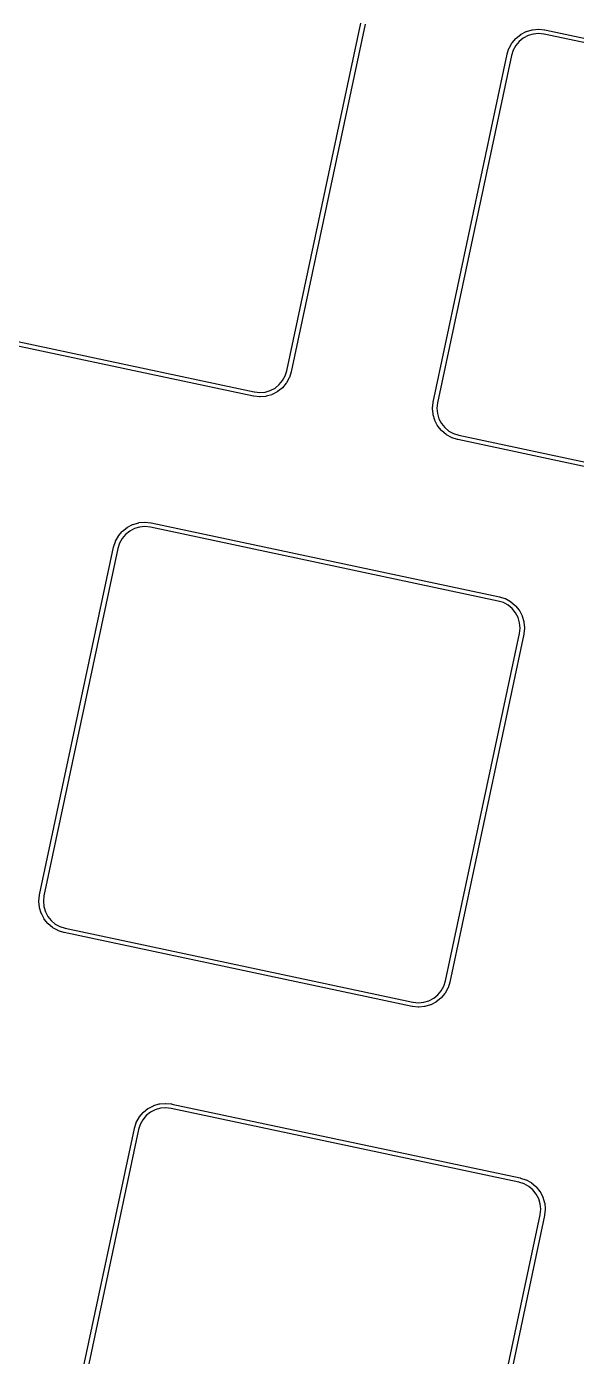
# Model space of a CAD drawing. Extents: x 59 to 2996, y -153 to 1402.
# Drawn here: x 604.85 to 623.4, y 485.63 to 530.54 of the extents above; entities that cross this region are included whole.
import ezdxf

# ---------------------------------------------------------------- set-up
doc = ezdxf.new("R2010")
doc.units = 0
doc.layers.add('BLACK', color=7, linetype='CONTINUOUS')

msp = doc.modelspace()

# ---------------------------------------------------------------- linework, layer by layer
at = {"layer": 'BLACK', "linetype": 'Continuous'}
for p, q in [((613.634, 518.919), (616.128, 530.653)), ((616.276, 530.625), (613.779, 518.88)), ((621.724, 530.378), (621.911, 530.434)), ((621.911, 530.434), (621.912, 530.434)), ((621.912, 530.434), (621.919, 530.435)), ((621.919, 530.435), (621.925, 530.436)), ((621.925, 530.436), (622.12, 530.454)), ((622.12, 530.454), (622.12, 530.454)), ((622.12, 530.454), (622.12, 530.454)), ((622.12, 530.454), (622.121, 530.454)), ((622.121, 530.454), (622.128, 530.454)), ((622.128, 530.454), (622.134, 530.454)), ((622.134, 530.454), (622.328, 530.433)), ((622.328, 530.433), (622.33, 530.433)), ((622.33, 530.433), (622.333, 530.433)), ((622.333, 530.433), (622.336, 530.432)), ((622.336, 530.432), (622.339, 530.432)), ((622.339, 530.432), (622.339, 530.432)), ((622.339, 530.432), (634.084, 527.935)), ((621.135, 529.809), (621.229, 529.98)), ((621.229, 529.981), (621.233, 529.987)), ((621.229, 529.98), (621.229, 529.981)), ((621.229, 529.98), (621.229, 529.98)), ((621.229, 529.98), (621.229, 529.98)), ((621.233, 529.987), (621.237, 529.992)), ((621.237, 529.992), (621.362, 530.142)), ((621.473, 530.04), (621.357, 529.902)), ((621.362, 530.142), (621.363, 530.143)), ((621.362, 530.142), (621.362, 530.142)), ((621.362, 530.142), (621.362, 530.142)), ((621.363, 530.143), (621.368, 530.147)), ((621.368, 530.147), (621.373, 530.152)), ((621.373, 530.152), (621.525, 530.274)), ((621.613, 530.153), (621.473, 530.04)), ((621.525, 530.274), (621.526, 530.275)), ((621.525, 530.274), (621.525, 530.274)), ((621.525, 530.274), (621.525, 530.274)), ((621.526, 530.275), (621.532, 530.279)), ((621.532, 530.279), (621.537, 530.282)), ((621.537, 530.282), (621.71, 530.373)), ((621.773, 530.237), (621.613, 530.153)), ((621.71, 530.373), (621.71, 530.373)), ((621.71, 530.373), (621.71, 530.373)), ((621.71, 530.373), (621.711, 530.373)), ((621.711, 530.373), (621.718, 530.376)), ((621.718, 530.376), (621.724, 530.378)), ((621.946, 530.288), (621.773, 530.237)), ((622.126, 530.304), (621.946, 530.288)), ((622.309, 530.285), (622.126, 530.304)), ((622.312, 530.284), (622.309, 530.285)), ((634.046, 527.79), (622.312, 530.284)), ((618.572, 517.861), (621.069, 529.606)), ((621.214, 529.568), (618.72, 517.834)), ((621.069, 529.606), (621.072, 529.617)), ((621.072, 529.617), (621.129, 529.796)), ((621.072, 529.617), (621.072, 529.617)), ((621.129, 529.797), (621.132, 529.803)), ((621.129, 529.796), (621.129, 529.797)), ((621.129, 529.796), (621.129, 529.796)), ((621.129, 529.796), (621.129, 529.796)), ((621.132, 529.803), (621.135, 529.809)), ((621.27, 529.744), (621.214, 529.568)), ((621.357, 529.902), (621.27, 529.744)), ((612.509, 518.055), (600.764, 520.551)), ((600.802, 520.697), (612.537, 518.202)), ((613.492, 518.585), (613.579, 518.743)), ((613.579, 518.743), (613.634, 518.919)), ((613.778, 518.877), (613.719, 518.691)), ((613.779, 518.88), (613.778, 518.877)), ((613.778, 518.877), (613.778, 518.877)), ((613.075, 518.25), (613.235, 518.334)), ((613.235, 518.334), (613.376, 518.447)), ((613.475, 518.334), (613.323, 518.212)), ((613.376, 518.447), (613.492, 518.585)), ((613.48, 518.339), (613.475, 518.334)), ((613.485, 518.344), (613.48, 518.339)), ((613.486, 518.345), (613.485, 518.344)), ((613.611, 518.494), (613.486, 518.345)), ((613.486, 518.345), (613.486, 518.345)), ((613.486, 518.345), (613.486, 518.345)), ((613.615, 518.5), (613.611, 518.494)), ((613.619, 518.505), (613.615, 518.5)), ((613.62, 518.506), (613.619, 518.505)), ((613.714, 518.677), (613.62, 518.506)), ((613.716, 518.683), (613.714, 518.677)), ((613.719, 518.69), (613.716, 518.683)), ((613.719, 518.691), (613.719, 518.691)), ((613.719, 518.691), (613.719, 518.691)), ((613.719, 518.691), (613.719, 518.69)), ((612.512, 518.054), (612.509, 518.055)), ((612.509, 518.055), (612.509, 518.055)), ((612.516, 518.054), (612.512, 518.054)), ((612.519, 518.053), (612.516, 518.054)), ((612.52, 518.053), (612.519, 518.053)), ((612.714, 518.033), (612.52, 518.053)), ((612.537, 518.202), (612.539, 518.202)), ((612.539, 518.202), (612.722, 518.183)), ((612.721, 518.033), (612.714, 518.033)), ((612.727, 518.033), (612.721, 518.033)), ((612.722, 518.183), (612.902, 518.199)), ((612.729, 518.033), (612.727, 518.033)), ((612.923, 518.05), (612.729, 518.033)), ((612.729, 518.033), (612.729, 518.033)), ((612.729, 518.033), (612.729, 518.033)), ((612.902, 518.199), (613.075, 518.25)), ((612.93, 518.052), (612.923, 518.05)), ((612.936, 518.053), (612.93, 518.052)), ((612.937, 518.053), (612.936, 518.053)), ((613.124, 518.108), (612.937, 518.053)), ((612.937, 518.053), (612.937, 518.053)), ((613.131, 518.111), (613.124, 518.108)), ((613.137, 518.113), (613.131, 518.111)), ((613.138, 518.114), (613.137, 518.113)), ((613.311, 518.204), (613.138, 518.114)), ((613.138, 518.114), (613.138, 518.114)), ((613.138, 518.114), (613.138, 518.114)), ((613.317, 518.208), (613.311, 518.204)), ((613.322, 518.211), (613.317, 518.208)), ((613.323, 518.212), (613.322, 518.211)), ((613.323, 518.212), (613.323, 518.212)), ((613.323, 518.212), (613.323, 518.212)), ((618.55, 517.656), (618.57, 517.85)), ((618.57, 517.85), (618.571, 517.851)), ((618.571, 517.855), (618.572, 517.858)), ((618.571, 517.851), (618.571, 517.855)), ((618.572, 517.858), (618.572, 517.861)), ((618.572, 517.861), (618.572, 517.861)), ((618.72, 517.834), (618.719, 517.831)), ((618.72, 517.834), (618.72, 517.834)), ((618.55, 517.649), (618.55, 517.656)), ((618.55, 517.643), (618.55, 517.649)), ((618.55, 517.642), (618.55, 517.643)), ((618.568, 517.447), (618.55, 517.642)), ((618.55, 517.642), (618.55, 517.642)), ((618.55, 517.642), (618.55, 517.642)), ((618.569, 517.441), (618.568, 517.447)), ((618.57, 517.434), (618.569, 517.441)), ((618.57, 517.433), (618.57, 517.434)), ((618.626, 517.246), (618.57, 517.433)), ((618.57, 517.433), (618.57, 517.433)), ((618.57, 517.433), (618.57, 517.433)), ((618.719, 517.831), (618.7, 517.648)), ((618.7, 517.648), (618.716, 517.468)), ((618.716, 517.468), (618.767, 517.295)), ((618.628, 517.239), (618.626, 517.246)), ((618.631, 517.233), (618.628, 517.239)), ((618.631, 517.232), (618.631, 517.233)), ((618.721, 517.059), (618.631, 517.232)), ((618.725, 517.053), (618.721, 517.059)), ((618.729, 517.048), (618.725, 517.053)), ((618.729, 517.047), (618.729, 517.048)), ((618.852, 516.895), (618.729, 517.047)), ((618.767, 517.295), (618.851, 517.135)), ((618.851, 517.135), (618.964, 516.995)), ((618.964, 516.995), (619.102, 516.879)), ((618.856, 516.89), (618.852, 516.895)), ((618.861, 516.885), (618.856, 516.89)), ((618.862, 516.884), (618.861, 516.885)), ((619.011, 516.759), (618.862, 516.884)), ((619.017, 516.755), (619.011, 516.759)), ((619.023, 516.751), (619.017, 516.755)), ((619.024, 516.751), (619.023, 516.751)), ((619.195, 516.657), (619.024, 516.751)), ((619.024, 516.751), (619.024, 516.751)), ((619.024, 516.751), (619.024, 516.751)), ((619.102, 516.879), (619.26, 516.792)), ((619.201, 516.654), (619.195, 516.657)), ((619.207, 516.651), (619.201, 516.654)), ((619.208, 516.651), (619.207, 516.651)), ((619.387, 516.594), (619.208, 516.651)), ((619.208, 516.651), (619.208, 516.651)), ((619.208, 516.651), (619.208, 516.651)), ((619.26, 516.792), (619.436, 516.736)), ((619.398, 516.591), (619.387, 516.594)), ((619.387, 516.594), (619.387, 516.594)), ((631.143, 514.095), (619.398, 516.591)), ((619.436, 516.736), (631.17, 514.242)), ((608.645, 513.787), (608.84, 513.804)), ((608.84, 513.804), (608.84, 513.804)), ((608.84, 513.804), (608.84, 513.804)), ((608.84, 513.804), (608.841, 513.804)), ((608.841, 513.804), (608.848, 513.804)), ((608.848, 513.804), (608.854, 513.804)), ((608.854, 513.804), (609.048, 513.784)), ((607.953, 513.337), (607.957, 513.343)), ((607.957, 513.343), (608.082, 513.492)), ((608.193, 513.39), (608.077, 513.252)), ((608.082, 513.492), (608.083, 513.493)), ((608.083, 513.493), (608.088, 513.498)), ((608.088, 513.498), (608.093, 513.503)), ((608.093, 513.503), (608.245, 513.625)), ((608.333, 513.503), (608.193, 513.39)), ((608.245, 513.625), (608.246, 513.626)), ((608.245, 513.625), (608.245, 513.625)), ((608.245, 513.625), (608.245, 513.625)), ((608.246, 513.626), (608.252, 513.629)), ((608.252, 513.629), (608.257, 513.633)), ((608.257, 513.633), (608.43, 513.723)), ((608.493, 513.587), (608.333, 513.503)), ((608.43, 513.723), (608.431, 513.724)), ((608.43, 513.723), (608.43, 513.723)), ((608.43, 513.723), (608.43, 513.723)), ((608.431, 513.724), (608.437, 513.726)), ((608.437, 513.726), (608.444, 513.729)), ((608.444, 513.729), (608.631, 513.784)), ((608.666, 513.638), (608.493, 513.587)), ((608.631, 513.784), (608.631, 513.784)), ((608.631, 513.784), (608.632, 513.784)), ((608.632, 513.784), (608.639, 513.785)), ((608.639, 513.785), (608.645, 513.787)), ((608.846, 513.654), (608.666, 513.638)), ((609.029, 513.635), (608.846, 513.654)), ((609.032, 513.634), (609.029, 513.635)), ((620.766, 511.14), (609.032, 513.634)), ((609.048, 513.784), (609.05, 513.784)), ((609.05, 513.784), (609.053, 513.783)), ((609.053, 513.783), (609.056, 513.783)), ((609.056, 513.783), (609.059, 513.782)), ((609.059, 513.782), (609.059, 513.782)), ((609.059, 513.782), (620.804, 511.286)), ((605.292, 501.212), (607.789, 512.957)), ((607.934, 512.919), (605.44, 501.185)), ((607.789, 512.957), (607.79, 512.96)), ((607.79, 512.96), (607.849, 513.146)), ((607.79, 512.96), (607.79, 512.96)), ((607.849, 513.147), (607.852, 513.154)), ((607.849, 513.146), (607.849, 513.147)), ((607.849, 513.146), (607.849, 513.146)), ((607.849, 513.146), (607.849, 513.146)), ((607.852, 513.154), (607.855, 513.16)), ((607.855, 513.16), (607.949, 513.331)), ((607.99, 513.094), (607.934, 512.919)), ((607.949, 513.332), (607.953, 513.337)), ((607.949, 513.331), (607.949, 513.332)), ((608.077, 513.252), (607.99, 513.094)), ((620.942, 511.085), (620.766, 511.14)), ((620.804, 511.286), (620.808, 511.284)), ((620.808, 511.284), (620.808, 511.284)), ((620.808, 511.284), (620.994, 511.225)), ((620.994, 511.225), (620.994, 511.225)), ((620.994, 511.225), (620.994, 511.225)), ((620.994, 511.225), (620.995, 511.225)), ((620.995, 511.225), (621.001, 511.222)), ((621.001, 511.222), (621.007, 511.22)), ((621.007, 511.22), (621.178, 511.126)), ((621.178, 511.126), (621.179, 511.125)), ((621.179, 511.125), (621.185, 511.121)), ((621.185, 511.121), (621.191, 511.117)), ((621.191, 511.117), (621.34, 510.992)), ((621.1, 510.998), (620.942, 511.085)), ((621.238, 510.882), (621.1, 510.998)), ((621.351, 510.741), (621.238, 510.882)), ((621.34, 510.992), (621.341, 510.991)), ((621.341, 510.991), (621.346, 510.986)), ((621.346, 510.986), (621.35, 510.981)), ((621.35, 510.981), (621.473, 510.829)), ((621.435, 510.581), (621.351, 510.741)), ((621.473, 510.829), (621.473, 510.829)), ((621.473, 510.829), (621.473, 510.829)), ((621.473, 510.829), (621.473, 510.829)), ((621.473, 510.829), (621.477, 510.823)), ((621.477, 510.823), (621.481, 510.817)), ((621.481, 510.817), (621.571, 510.644)), ((621.486, 510.408), (621.435, 510.581)), ((621.483, 510.045), (621.502, 510.228)), ((621.502, 510.228), (621.486, 510.408)), ((621.571, 510.644), (621.571, 510.644)), ((621.571, 510.644), (621.571, 510.644)), ((621.571, 510.644), (621.571, 510.643)), ((621.571, 510.643), (621.574, 510.637)), ((621.574, 510.637), (621.576, 510.631)), ((621.576, 510.631), (621.632, 510.443)), ((621.632, 510.443), (621.632, 510.442)), ((621.632, 510.442), (621.633, 510.436)), ((621.652, 510.22), (621.632, 510.026)), ((621.633, 510.436), (621.634, 510.429)), ((621.634, 510.429), (621.652, 510.235)), ((621.652, 510.235), (621.652, 510.235)), ((621.652, 510.235), (621.652, 510.235)), ((621.652, 510.235), (621.652, 510.234)), ((621.652, 510.234), (621.652, 510.227)), ((621.652, 510.227), (621.652, 510.22)), ((618.988, 498.308), (621.482, 510.042)), ((621.63, 510.015), (619.133, 498.27)), ((621.482, 510.042), (621.483, 510.045)), ((621.631, 510.022), (621.63, 510.018)), ((621.63, 510.018), (621.63, 510.015)), ((621.63, 510.015), (621.63, 510.015)), ((621.632, 510.026), (621.631, 510.025)), ((621.631, 510.025), (621.631, 510.022)), ((605.27, 501.007), (605.29, 501.201)), ((605.27, 501), (605.27, 501.007)), ((605.27, 500.993), (605.27, 501)), ((605.27, 500.992), (605.27, 500.993)), ((605.288, 500.798), (605.27, 500.992)), ((605.27, 500.992), (605.27, 500.992)), ((605.27, 500.992), (605.27, 500.992)), ((605.289, 500.791), (605.288, 500.798)), ((605.29, 500.784), (605.289, 500.791)), ((605.29, 501.201), (605.291, 501.202)), ((605.29, 500.783), (605.29, 500.784)), ((605.346, 500.596), (605.29, 500.783)), ((605.291, 501.205), (605.292, 501.208)), ((605.291, 501.202), (605.291, 501.205)), ((605.292, 501.208), (605.292, 501.212)), ((605.292, 501.212), (605.292, 501.212)), ((605.439, 501.181), (605.42, 500.998)), ((605.42, 500.998), (605.436, 500.819)), ((605.436, 500.819), (605.487, 500.646)), ((605.44, 501.185), (605.439, 501.181)), ((605.44, 501.185), (605.44, 501.185)), ((605.348, 500.59), (605.346, 500.596)), ((605.351, 500.584), (605.348, 500.59)), ((605.351, 500.583), (605.351, 500.584)), ((605.441, 500.41), (605.351, 500.583)), ((605.351, 500.583), (605.351, 500.583)), ((605.351, 500.583), (605.351, 500.583)), ((605.445, 500.404), (605.441, 500.41)), ((605.449, 500.398), (605.445, 500.404)), ((605.449, 500.397), (605.449, 500.398)), ((605.572, 500.245), (605.449, 500.397)), ((605.449, 500.397), (605.449, 500.397)), ((605.449, 500.397), (605.449, 500.397)), ((605.487, 500.646), (605.571, 500.486)), ((605.571, 500.486), (605.684, 500.345)), ((605.684, 500.345), (605.822, 500.229)), ((605.576, 500.24), (605.572, 500.245)), ((605.581, 500.236), (605.576, 500.24)), ((605.582, 500.235), (605.581, 500.236)), ((605.731, 500.109), (605.582, 500.235)), ((605.582, 500.235), (605.582, 500.235)), ((605.582, 500.235), (605.582, 500.235)), ((605.737, 500.106), (605.731, 500.109)), ((605.743, 500.102), (605.737, 500.106)), ((605.744, 500.101), (605.743, 500.102)), ((605.915, 500.007), (605.744, 500.101)), ((605.744, 500.101), (605.744, 500.101)), ((605.744, 500.101), (605.744, 500.101)), ((605.822, 500.229), (605.98, 500.142)), ((605.921, 500.004), (605.915, 500.007)), ((605.927, 500.002), (605.921, 500.004)), ((605.928, 500.001), (605.927, 500.002)), ((606.114, 499.942), (605.928, 500.001)), ((605.928, 500.001), (605.928, 500.001)), ((605.928, 500.001), (605.928, 500.001)), ((605.98, 500.142), (606.156, 500.086)), ((606.118, 499.941), (606.114, 499.942)), ((606.114, 499.942), (606.114, 499.942)), ((617.862, 497.445), (606.118, 499.941)), ((606.156, 500.086), (617.89, 497.592)), ((618.845, 497.975), (618.932, 498.133)), ((618.932, 498.133), (618.988, 498.308)), ((619.07, 498.073), (619.067, 498.067)), ((619.073, 498.079), (619.07, 498.073)), ((619.132, 498.266), (619.073, 498.08)), ((619.073, 498.08), (619.073, 498.08)), ((619.073, 498.08), (619.073, 498.08)), ((619.073, 498.08), (619.073, 498.079)), ((619.133, 498.27), (619.132, 498.266)), ((619.132, 498.266), (619.132, 498.266)), ((618.256, 497.589), (618.429, 497.64)), ((618.429, 497.64), (618.589, 497.723)), ((618.589, 497.723), (618.729, 497.836)), ((618.829, 497.724), (618.677, 497.602)), ((618.729, 497.836), (618.845, 497.975)), ((618.834, 497.729), (618.829, 497.724)), ((618.839, 497.734), (618.834, 497.729)), ((618.84, 497.734), (618.839, 497.734)), ((618.965, 497.884), (618.84, 497.734)), ((618.84, 497.734), (618.84, 497.734)), ((618.84, 497.734), (618.84, 497.734)), ((618.969, 497.889), (618.965, 497.884)), ((618.973, 497.895), (618.969, 497.889)), ((619.067, 498.067), (618.973, 497.896)), ((618.973, 497.896), (618.973, 497.895)), ((617.863, 497.445), (617.862, 497.445)), ((617.866, 497.444), (617.863, 497.445)), ((617.869, 497.444), (617.866, 497.444)), ((617.872, 497.443), (617.869, 497.444)), ((617.873, 497.443), (617.872, 497.443)), ((618.068, 497.422), (617.873, 497.443)), ((617.89, 497.592), (617.893, 497.592)), ((617.893, 497.592), (618.076, 497.572)), ((618.074, 497.422), (618.068, 497.422)), ((618.081, 497.422), (618.074, 497.422)), ((618.076, 497.572), (618.256, 497.589)), ((618.082, 497.422), (618.081, 497.422)), ((618.277, 497.44), (618.082, 497.422)), ((618.082, 497.422), (618.082, 497.422)), ((618.082, 497.422), (618.082, 497.422)), ((618.283, 497.441), (618.277, 497.44)), ((618.29, 497.442), (618.283, 497.441)), ((618.291, 497.443), (618.29, 497.442)), ((618.478, 497.498), (618.291, 497.443)), ((618.291, 497.443), (618.291, 497.443)), ((618.485, 497.5), (618.478, 497.498)), ((618.491, 497.503), (618.485, 497.5)), ((618.492, 497.503), (618.491, 497.503)), ((618.665, 497.594), (618.492, 497.503)), ((618.492, 497.503), (618.492, 497.503)), ((618.492, 497.503), (618.492, 497.503)), ((618.67, 497.597), (618.665, 497.594)), ((618.676, 497.601), (618.67, 497.597)), ((618.677, 497.602), (618.676, 497.601)), ((618.677, 497.602), (618.677, 497.602)), ((618.677, 497.602), (618.677, 497.602)), ((608.957, 494.003), (609.13, 494.093)), ((609.13, 494.093), (609.131, 494.094)), ((609.13, 494.093), (609.13, 494.093)), ((609.13, 494.093), (609.13, 494.093)), ((609.131, 494.094), (609.137, 494.096)), ((609.137, 494.096), (609.144, 494.099)), ((609.144, 494.099), (609.331, 494.154)), ((609.331, 494.154), (609.331, 494.154)), ((609.331, 494.154), (609.332, 494.154)), ((609.332, 494.154), (609.339, 494.155)), ((609.339, 494.155), (609.345, 494.157)), ((609.345, 494.157), (609.54, 494.174)), ((609.54, 494.174), (609.54, 494.174)), ((609.54, 494.174), (609.54, 494.174)), ((609.54, 494.174), (609.541, 494.174)), ((609.541, 494.174), (609.548, 494.174)), ((609.548, 494.174), (609.554, 494.174)), ((609.554, 494.174), (609.748, 494.154)), ((609.748, 494.154), (609.75, 494.154)), ((609.75, 494.154), (609.753, 494.153)), ((609.753, 494.153), (609.756, 494.153)), ((609.756, 494.153), (609.759, 494.152)), ((609.759, 494.152), (609.759, 494.152)), ((609.759, 494.152), (621.504, 491.656)), ((608.555, 493.53), (608.649, 493.701)), ((608.649, 493.702), (608.653, 493.707)), ((608.649, 493.701), (608.649, 493.702)), ((608.653, 493.707), (608.657, 493.713)), ((608.657, 493.713), (608.782, 493.862)), ((608.777, 493.622), (608.69, 493.464)), ((608.893, 493.76), (608.777, 493.622)), ((608.782, 493.862), (608.783, 493.863)), ((608.782, 493.862), (608.782, 493.862)), ((608.782, 493.862), (608.782, 493.862)), ((608.783, 493.863), (608.788, 493.868)), ((608.788, 493.868), (608.793, 493.873)), ((608.793, 493.873), (608.945, 493.995)), ((609.033, 493.873), (608.893, 493.76)), ((608.945, 493.995), (608.946, 493.996)), ((608.945, 493.995), (608.945, 493.995)), ((608.945, 493.995), (608.945, 493.995)), ((608.946, 493.996), (608.952, 493.999)), ((608.952, 493.999), (608.957, 494.003)), ((609.193, 493.957), (609.033, 493.873)), ((609.366, 494.008), (609.193, 493.957)), ((609.546, 494.024), (609.366, 494.008)), ((609.729, 494.005), (609.546, 494.024)), ((609.732, 494.004), (609.729, 494.005)), ((621.466, 491.51), (609.732, 494.004)), ((605.992, 481.582), (608.489, 493.327)), ((608.634, 493.288), (606.14, 481.555)), ((608.489, 493.327), (608.492, 493.337)), ((608.492, 493.337), (608.549, 493.516)), ((608.549, 493.517), (608.552, 493.524)), ((608.549, 493.516), (608.549, 493.517)), ((608.549, 493.516), (608.549, 493.516)), ((608.549, 493.516), (608.549, 493.516)), ((608.552, 493.524), (608.555, 493.53)), ((608.69, 493.464), (608.634, 493.288)), ((621.642, 491.455), (621.466, 491.51)), ((621.504, 491.656), (621.515, 491.652)), ((621.515, 491.652), (621.515, 491.652)), ((621.515, 491.652), (621.694, 491.595)), ((621.8, 491.368), (621.642, 491.455)), ((621.694, 491.595), (621.694, 491.595)), ((621.694, 491.595), (621.694, 491.595)), ((621.694, 491.595), (621.695, 491.595)), ((621.695, 491.595), (621.701, 491.592)), ((621.701, 491.592), (621.707, 491.59)), ((621.707, 491.59), (621.878, 491.496)), ((621.938, 491.252), (621.8, 491.368)), ((621.878, 491.496), (621.879, 491.495)), ((621.879, 491.495), (621.885, 491.491)), ((621.885, 491.491), (621.891, 491.487)), ((621.891, 491.487), (622.04, 491.362)), ((622.04, 491.362), (622.041, 491.361)), ((622.041, 491.361), (622.046, 491.356)), ((622.046, 491.356), (622.05, 491.351)), ((622.05, 491.351), (622.173, 491.199)), ((622.051, 491.111), (621.938, 491.252)), ((622.135, 490.951), (622.051, 491.111)), ((622.186, 490.778), (622.135, 490.951)), ((622.173, 491.199), (622.173, 491.199)), ((622.173, 491.199), (622.173, 491.199)), ((622.173, 491.199), (622.173, 491.199)), ((622.173, 491.199), (622.177, 491.193)), ((622.177, 491.193), (622.181, 491.187)), ((622.181, 491.187), (622.271, 491.014)), ((622.271, 491.014), (622.271, 491.013)), ((622.271, 491.013), (622.274, 491.007)), ((622.274, 491.007), (622.276, 491.001)), ((622.276, 491.001), (622.332, 490.813)), ((622.183, 490.415), (622.202, 490.598)), ((622.202, 490.598), (622.186, 490.778)), ((622.332, 490.813), (622.332, 490.812)), ((622.332, 490.812), (622.333, 490.806)), ((622.352, 490.59), (622.332, 490.396)), ((622.333, 490.806), (622.334, 490.799)), ((622.334, 490.799), (622.352, 490.605)), ((622.352, 490.605), (622.352, 490.605)), ((622.352, 490.605), (622.352, 490.605)), ((622.352, 490.605), (622.352, 490.604)), ((622.352, 490.604), (622.352, 490.597)), ((622.352, 490.597), (622.352, 490.59)), ((619.688, 478.678), (622.182, 490.412)), ((622.33, 490.385), (619.833, 478.64)), ((622.182, 490.412), (622.183, 490.415)), ((622.331, 490.392), (622.33, 490.388)), ((622.33, 490.388), (622.33, 490.385)), ((622.33, 490.385), (622.33, 490.385)), ((622.332, 490.396), (622.331, 490.395)), ((622.331, 490.395), (622.331, 490.392))]:
    msp.add_line(p, q, dxfattribs=at)

doc.saveas('drawing.dxf')
